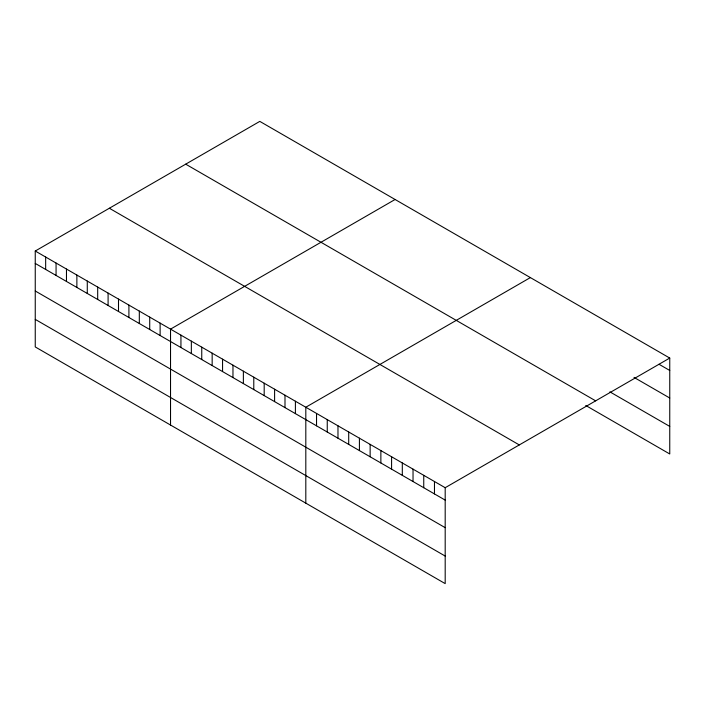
<?xml version="1.0" encoding="UTF-8"?>
<svg xmlns="http://www.w3.org/2000/svg" width="705" height="705" viewBox="0 0 705 705"><rect width="100%" height="100%" fill="white"/><g stroke="black" fill="none" stroke-linecap="round" stroke-linejoin="round"><path stroke-width="1.06" d="M35.25 251.024L445.19 487.71L445.19 583.617L35.25 346.939L35.25 251.024L259.81 121.383L669.75 358.061L669.75 453.976L585.767 405.481M395.091 199.489L170.531 329.129L170.531 425.044M530.371 277.585L305.811 407.234L305.811 503.15M445.19 487.71L669.75 358.061M659.025 364.274L669.75 370.46M634.015 377.387L669.75 398.017M609.887 391.857L669.75 426.41M185.706 164.168L595.646 400.845M109.354 208.248L519.294 444.925M35.25 263.423L445.19 500.109M35.25 290.989L445.19 527.666M35.25 319.383L445.19 556.06M434.474 481.515L434.474 493.914M423.749 475.329L423.749 487.728M413.033 469.133L413.033 481.533M402.308 462.947L402.308 475.346M391.583 456.752L391.583 469.16M380.867 450.565L380.867 462.965M370.143 444.379L370.143 456.778M359.418 438.184L359.418 450.583M348.702 431.998L348.702 444.397M337.977 425.802L337.977 438.202M327.252 419.616L327.252 432.015M316.536 413.43L316.536 425.829M295.404 401.224L295.404 413.623M284.996 395.223L284.996 407.622M274.598 389.213L274.598 401.612M264.19 383.203L264.19 395.602M253.782 377.193L253.782 389.592M243.375 371.191L243.375 383.59M232.967 365.181L232.967 377.58M222.56 359.171L222.56 371.57M212.161 353.161L212.161 365.56M201.753 347.16L201.753 359.559M191.346 341.149L191.346 353.549M180.938 335.139L180.938 347.539M160.123 323.119L160.123 335.527M149.716 317.118L149.716 329.517M139.317 311.108L139.317 323.507M128.909 305.098L128.909 317.497M118.502 299.087L118.502 311.487M108.094 293.086L108.094 305.485M97.687 287.076L97.687 299.475M87.279 281.066L87.279 293.465M76.871 275.056L76.871 287.455M66.473 269.054L66.473 281.454M56.065 263.044L56.065 275.443M45.658 257.034L45.658 269.433"/></g></svg>
